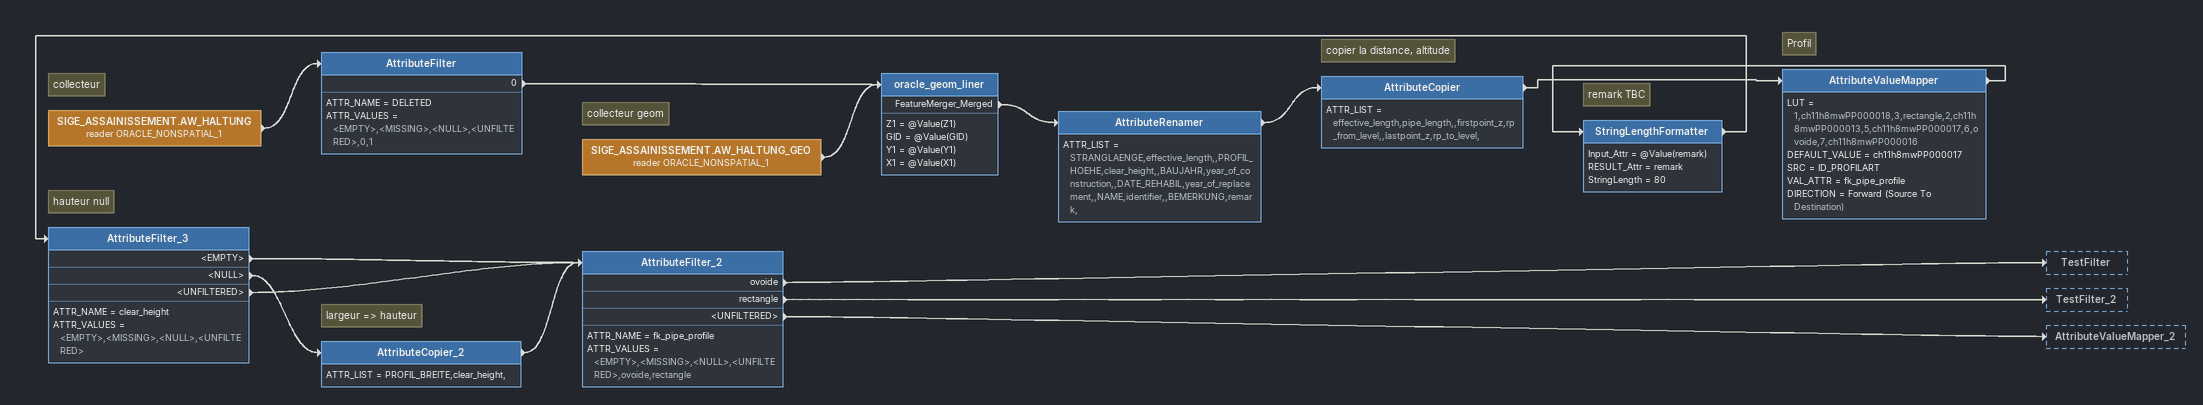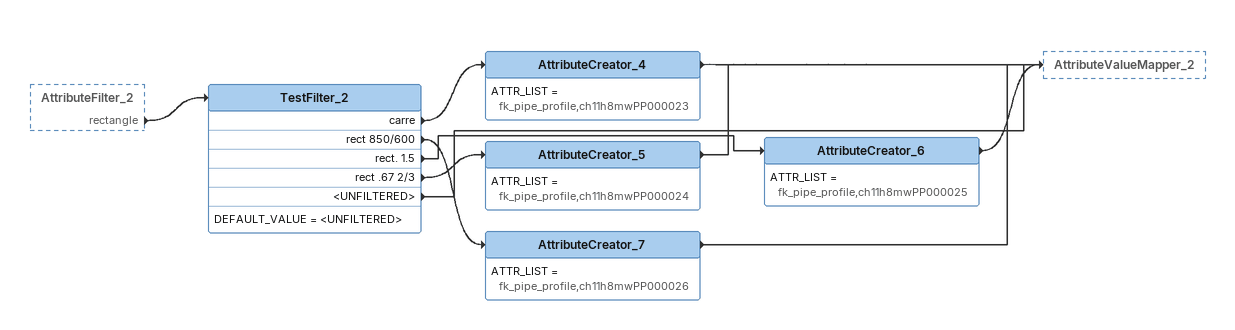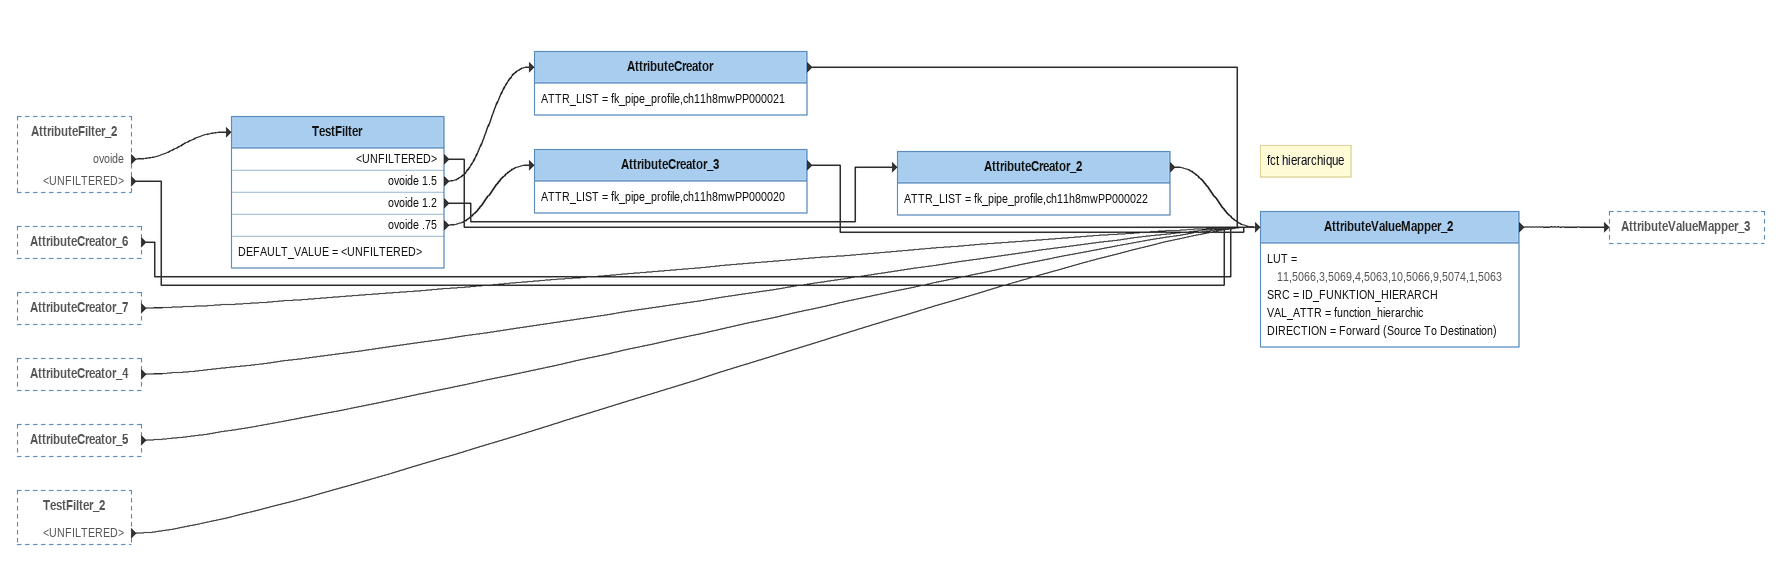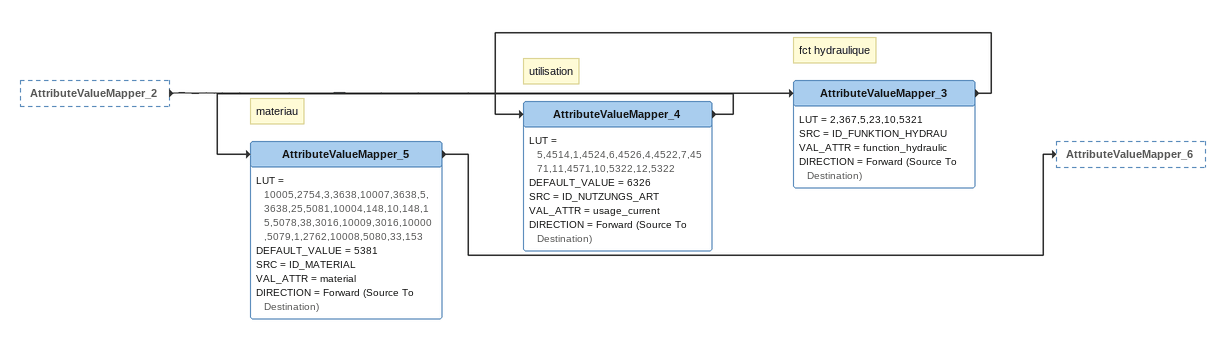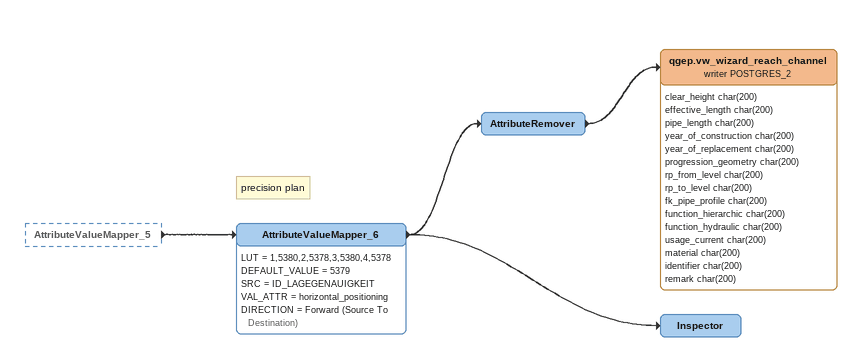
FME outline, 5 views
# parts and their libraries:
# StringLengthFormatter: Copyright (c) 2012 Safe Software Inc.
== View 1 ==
Note: collecteur
SIGE_ASSAINISSEMENT.AW_HALTUNG (reader ORACLE_NONSPATIAL_1)
    -> AttributeFilter
AttributeFilter
    ATTR_NAME = DELETED
    ATTR_VALUES = <EMPTY>,<MISSING>,<NULL>,<UNFILTERED>,0,1
    0 -> oracle_geom_liner
Note: collecteur geom
SIGE_ASSAINISSEMENT.AW_HALTUNG_GEO (reader ORACLE_NONSPATIAL_1)
    -> oracle_geom_liner
oracle_geom_liner
    Z1 = @Value(Z1)
    GID = @Value(GID)
    Y1 = @Value(Y1)
    X1 = @Value(X1)
    FeatureMerger_Merged -> AttributeRenamer
AttributeRenamer
    ATTR_LIST = STRANGLAENGE,effective_length,,PROFIL_HOEHE,clear_height,,BAUJAHR,year_of_construction,,DATE_REHABIL,year_of_replacement,,NAME,identifier,,BEMERKUNG,remark,
    -> AttributeCopier
Note: copier la distance, altitude
AttributeCopier
    ATTR_LIST = effective_length,pipe_length,,firstpoint_z,rp_from_level,,lastpoint_z,rp_to_level,
    -> AttributeValueMapper
Note: Profil
AttributeValueMapper
    LUT = 1,ch11h8mwPP000018,3,rectangle,2,ch11h8mwPP000013,5,ch11h8mwPP000017,6,ovoide,7,ch11h8mwPP000016
    DEFAULT_VALUE = ch11h8mwPP000017
    SRC = ID_PROFILART
    VAL_ATTR = fk_pipe_profile
    DIRECTION = Forward (Source To Destination)
    -> StringLengthFormatter
Note: remark TBC
StringLengthFormatter
    Input_Attr = @Value(remark)
    RESULT_Attr = remark
    StringLength = 80
    -> AttributeFilter_3
Note: hauteur null
AttributeFilter_3
    ATTR_NAME = clear_height
    ATTR_VALUES = <EMPTY>,<MISSING>,<NULL>,<UNFILTERED>
    <EMPTY> -> AttributeFilter_2
    <NULL> -> AttributeCopier_2
    <UNFILTERED> -> AttributeFilter_2
Note: largeur => hauteur
AttributeCopier_2
    ATTR_LIST = PROFIL_BREITE,clear_height,
    -> AttributeFilter_2
AttributeFilter_2
    ATTR_NAME = fk_pipe_profile
    ATTR_VALUES = <EMPTY>,<MISSING>,<NULL>,<UNFILTERED>,ovoide,rectangle
    ovoide -> TestFilter
    rectangle -> TestFilter_2
    <UNFILTERED> -> AttributeValueMapper_2

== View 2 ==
AttributeFilter_2 [outside]
    rectangle -> TestFilter_2
TestFilter_2
    DEFAULT_VALUE = <UNFILTERED>
    carre -> AttributeCreator_4
    rect 850/600 -> AttributeCreator_7
    rect. 1.5 -> AttributeCreator_6
    rect .67 2/3 -> AttributeCreator_5
    <UNFILTERED> -> AttributeValueMapper_2
AttributeCreator_4
    ATTR_LIST = fk_pipe_profile,ch11h8mwPP000023
    -> AttributeValueMapper_2
AttributeCreator_5
    ATTR_LIST = fk_pipe_profile,ch11h8mwPP000024
    -> AttributeValueMapper_2
AttributeCreator_6
    ATTR_LIST = fk_pipe_profile,ch11h8mwPP000025
    -> AttributeValueMapper_2
AttributeCreator_7
    ATTR_LIST = fk_pipe_profile,ch11h8mwPP000026
    -> AttributeValueMapper_2

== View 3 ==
AttributeFilter_2 [outside]
    ovoide -> TestFilter
    <UNFILTERED> -> AttributeValueMapper_2
AttributeCreator_6 [outside]
    -> AttributeValueMapper_2
AttributeCreator_7 [outside]
    -> AttributeValueMapper_2
AttributeCreator_4 [outside]
    -> AttributeValueMapper_2
AttributeCreator_5 [outside]
    -> AttributeValueMapper_2
TestFilter_2 [outside]
    <UNFILTERED> -> AttributeValueMapper_2
TestFilter
    DEFAULT_VALUE = <UNFILTERED>
    <UNFILTERED> -> AttributeValueMapper_2
    ovoide 1.5 -> AttributeCreator
    ovoide 1.2 -> AttributeCreator_2
    ovoide .75 -> AttributeCreator_3
AttributeCreator
    ATTR_LIST = fk_pipe_profile,ch11h8mwPP000021
    -> AttributeValueMapper_2
AttributeCreator_3
    ATTR_LIST = fk_pipe_profile,ch11h8mwPP000020
    -> AttributeValueMapper_2
AttributeCreator_2
    ATTR_LIST = fk_pipe_profile,ch11h8mwPP000022
    -> AttributeValueMapper_2
Note: fct hierarchique
AttributeValueMapper_2
    LUT = 11,5066,3,5069,4,5063,10,5066,9,5074,1,5063
    SRC = ID_FUNKTION_HIERARCH
    VAL_ATTR = function_hierarchic
    DIRECTION = Forward (Source To Destination)
    -> AttributeValueMapper_3

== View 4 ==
AttributeValueMapper_2 [outside]
    -> AttributeValueMapper_3
Note: fct hydraulique
AttributeValueMapper_3
    LUT = 2,367,5,23,10,5321
    SRC = ID_FUNKTION_HYDRAU
    VAL_ATTR = function_hydraulic
    DIRECTION = Forward (Source To Destination)
    -> AttributeValueMapper_4
Note: utilisation
AttributeValueMapper_4
    LUT = 5,4514,1,4524,6,4526,4,4522,7,4571,11,4571,10,5322,12,5322
    DEFAULT_VALUE = 6326
    SRC = ID_NUTZUNGS_ART
    VAL_ATTR = usage_current
    DIRECTION = Forward (Source To Destination)
    -> AttributeValueMapper_5
Note: materiau
AttributeValueMapper_5
    LUT = 10005,2754,3,3638,10007,3638,5,3638,25,5081,10004,148,10,148,15,5078,38,3016,10009,3016,10000,5079,1,2762,10008,5080,33,153
    DEFAULT_VALUE = 5381
    SRC = ID_MATERIAL
    VAL_ATTR = material
    DIRECTION = Forward (Source To Destination)
    -> AttributeValueMapper_6

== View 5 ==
AttributeValueMapper_5 [outside]
    -> AttributeValueMapper_6
Note: precision plan
AttributeValueMapper_6
    LUT = 1,5380,2,5378,3,5380,4,5378
    DEFAULT_VALUE = 5379
    SRC = ID_LAGEGENAUIGKEIT
    VAL_ATTR = horizontal_positioning
    DIRECTION = Forward (Source To Destination)
    -> AttributeRemover
    -> Inspector
AttributeRemover
    -> qgep.vw_wizard_reach_channel (writer POSTGRES_2)
qgep.vw_wizard_reach_channel (writer POSTGRES_2)
    attributes: clear_height char(200), effective_length char(200), pipe_length char(200), year_of_construction char(200), year_of_replacement char(200), progression_geometry char(200), rp_from_level char(200), rp_to_level char(200), fk_pipe_profile char(200), function_hierarchic char(200), function_hydraulic char(200), usage_current char(200), material char(200), identifier char(200), remark char(200)
Inspector
